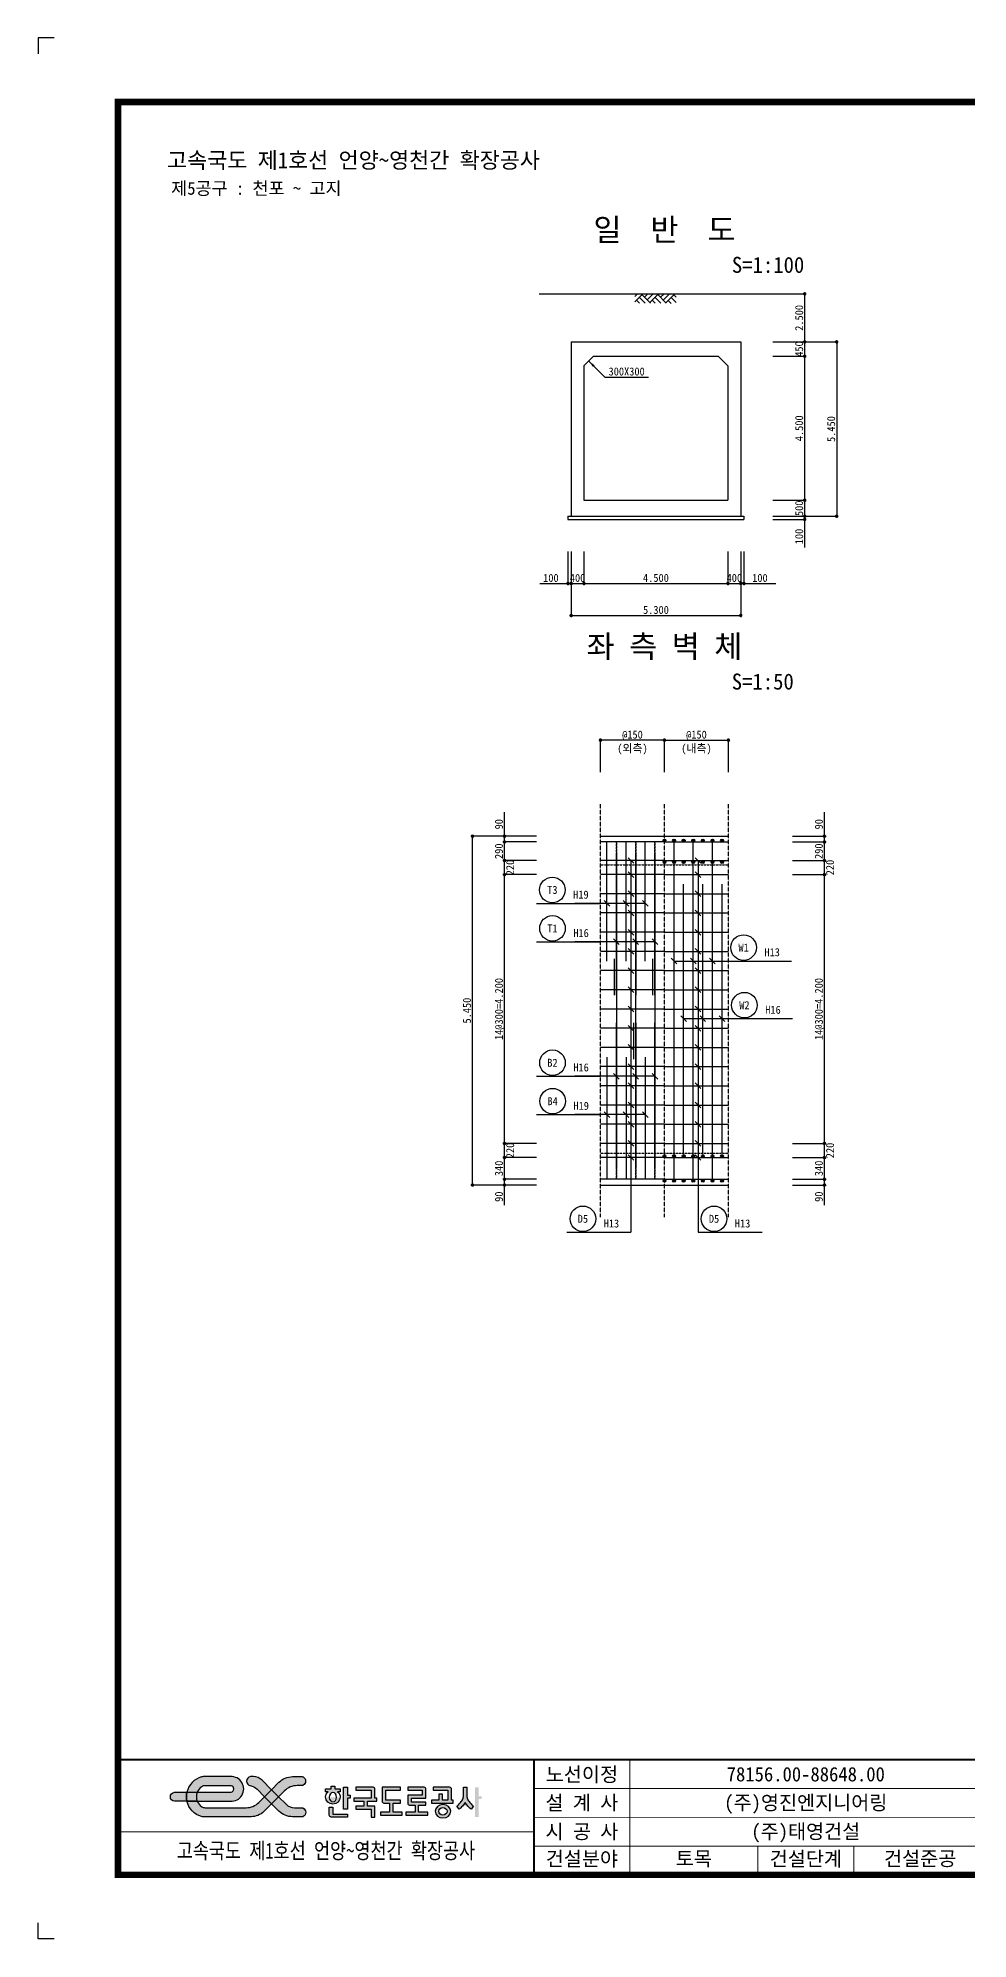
# Model space of a CAD drawing. Header units: millimetres. Extents: x 428142 to 470192, y -93232 to -63532.
# Drawn here: x 428142 to 442677, y -93232 to -63532 of the extents above; entities that cross this region are included whole.
import ezdxf
from ezdxf.enums import TextEntityAlignment as Align

# ---------------------------------------------------------------- set-up
doc = ezdxf.new("R2010")
doc.units = ezdxf.units.MM
for name, pattern in [('A-CENTR01', [2, 1.25, -0.25, 0.25, -0.25]), ('A-DASHD01', [0.75, 0.5, -0.25]), ('A-HIDDN01', [0.375, 0.25, -0.125])]:
    doc.linetypes.add(name, pattern=pattern)
for name, color, linetype in [('CS-CNTL', 1, 'A-CENTR01'), ('CS-CONC-MAJR', 4, 'Continuous'), ('CS-DIML', 1, 'Continuous'), ('CS-DIMT', 3, 'Continuous'), ('CS-MISC', 3, 'Continuous'), ('CS-RBAR-EREC', 6, 'Continuous'), ('CS-RBAR-MAJR', 6, 'Continuous'), ('CS-SYMB', 3, 'Continuous'), ('CS-SYMB-LIN3', 1, 'Continuous'), ('CS-TEXT', 3, 'Continuous'), ('CX-BORD', 3, 'Continuous'), ('CX-BORD-LIN1', 4, 'Continuous'), ('CX-BORD-LIN2', 3, 'Continuous'), ('CX-BORD-TEX2', 7, 'Continuous'), ('CX-BORD-TEX3', 6, 'Continuous'), ('CX-MISC', 2, 'Continuous'), ('CZ-TEX1', 6, 'Continuous'), ('CZ-TEX2', 3, 'Continuous')]:
    doc.layers.add(name, color=color, linetype=linetype)
doc.styles.add('A_STANDARD', font='DotumChe.ttf')
doc.styles.add('HY울L', font='DotumChe.ttf')
doc.styles.add('TB_TEXT', font='DotumChe.ttf')
doc.styles.add('TB_WMTXT', font='DotumChe.ttf')

# ---------------------------------------------------------------- blocks, each defined once
blk = doc.blocks.new('CXGLOGO-EX흑백')
h = blk.add_hatch(color=256)
h.paths.add_polyline_path([(12.63, 2.93), (13.94, 2.93, 0.130785), (14.2, 3, 0.568608), (14.23, 5.18, 0.139223), (13.96, 5.26), (11.43, 5.26, 0.198912), (7.89, 3.79), (5.96, 1.87), (7.79, 0.04), (9.3, 1.55, -0.198912)])
h.paths.add_polyline_path([(5.96, -1.79), (4.13, 0.04), (2.64, -1.46, -0.198912), (-0.68, -2.83), (-11.36, -2.83, -0.149968), (-12.24, -2.56, -0.149163), (-13.39, -1.14), (-16.1, -1.14, 0.278403), (-12.27, -5.13, 0.065939), (-11.87, -5.18), (0.62, -5.18, 0.198912), (3.94, -3.81)])
h.paths.add_polyline_path([(-16.1, 1.21), (-19.37, 1.21, 0.888889), (-19.37, -1.14), (-16.1, -1.14, -0.111111)])
h.paths.add_polyline_path([(-11.36, 2.91), (-4.68, 2.91, -0.057559), (-4.56, 2.9, -0.792918), (-4.56, 1.23, -0.057559), (-4.68, 1.21), (-13.39, 1.21, 0.193915), (-13.39, -1.14), (-4.74, -1.14, 1.071754), (-4.74, 5.26), (-11.87, 5.26, 0.065939), (-12.27, 5.21, 0.278403), (-16.1, 1.21), (-13.39, 1.21, -0.149163), (-12.24, 2.64, -0.149968)])
h = blk.add_hatch(color=256)
h.paths.add_polyline_path([(3.49, 4.34, 0.198912), (1.27, 5.26), (0.48, 5.26, 0.833808), (0.38, 2.93, -0.177326), (2.18, 1.99), (4.13, 0.04), (5.96, 1.87)])
h.paths.add_polyline_path([(9.74, -1.92), (7.79, 0.04), (5.96, -1.79), (7.89, -3.71, 0.198912), (11.43, -5.18), (13.94, -5.18, 0.129219), (14.2, -5.12, 0.604319), (14.13, -2.89, 0.11379), (13.9, -2.83), (11.96, -2.83, -0.198912)])
h = blk.add_hatch(color=256)
h.paths.add_polyline_path([(5.96, 1.87), (4.13, 0.04), (5.96, -1.79), (7.79, 0.04)])
h.paths.add_polyline_path([(-13.39, 1.21), (-16.1, 1.21, 0.111111), (-16.1, -1.14), (-13.39, -1.14, -0.193915)])
h = blk.add_hatch(color=256)
edge = h.paths.add_edge_path()
edge.add_line((55.91, 2.5), (56.86, 2.5))
edge.add_line((56.86, 2.5), (56.86, 0.09))
edge.add_arc((58.53, 0.09), 1.68, 180, 195.4084)
edge.add_arc((58.47, 0.08), 1.62, 195.4084, 211.407)
edge.add_arc((62.73, 2.67), 6.6, 211.407, 220.8846)
edge.add_arc((62.66, 2.61), 6.51, 220.8846, 230.4986)
edge.add_line((58.52, -2.41), (57.95, -3.23))
edge.add_arc((62.64, 2.48), 7.39, 221.3708, 230.5683, ccw=False)
edge.add_arc((62.86, 2.67), 7.69, 212.5284, 221.3728, ccw=False)
edge.add_arc((49.9, 2.67), 7.69, 318.6272, 327.4716, ccw=False)
edge.add_arc((50.12, 2.48), 7.39, 309.4317, 318.6292, ccw=False)
edge.add_line((54.82, -3.23), (54.24, -2.41))
edge.add_arc((50.17, 2.55), 6.42, 309.4355, 319.1813)
edge.add_arc((49.96, 2.73), 6.69, 319.1787, 328.5297)
edge.add_arc((54.29, 0.07), 1.61, 328.5765, 344.6082)
edge.add_arc((54.23, 0.09), 1.67, 344.5729, 360.0187)
edge.add_line((55.91, 0.09), (55.91, 2.5))
edge = h.paths.add_edge_path()
edge.add_arc((22.07, -0.1), 1.77, 0.3447, 51.8065, ccw=False)
edge.add_arc((21.99, -0.04), 1.86, 268.639, 358.4888, ccw=False)
edge.add_arc((21.9, -0.04), 1.86, 181.4953, 271.3769, ccw=False)
edge.add_arc((21.82, -0.1), 1.77, 128.1945, 179.6543, ccw=False)
edge.add_line((20.72, 1.3), (20.04, 1.3))
edge.add_line((20.04, 1.3), (20.04, 2.11))
edge.add_line((20.04, 2.11), (21.47, 2.11))
edge.add_line((21.47, 2.11), (21.47, 2.75))
edge.add_line((21.47, 2.75), (22.42, 2.75))
edge.add_line((22.42, 2.75), (22.42, 2.11))
edge.add_line((22.42, 2.11), (23.84, 2.11))
edge.add_line((23.84, 2.11), (23.84, 1.3))
edge.add_line((23.84, 1.3), (23.17, 1.3))
h.paths.add_polyline_path([(60.66, 0.17), (60.66, -0.6), (59.94, -0.6), (59.94, -5.25), (58.99, -5.25), (58.99, 2.5), (59.94, 2.5), (59.94, 0.17)])
edge = h.paths.add_edge_path()
edge.add_line((48.07, 2.5), (48.07, 1.72))
edge.add_line((48.07, 1.72), (51.87, 1.72))
edge.add_line((51.87, 1.72), (51.87, -0.86))
edge.add_line((51.87, -0.86), (50.44, -0.86))
edge.add_line((50.44, -0.86), (50.44, 0.69))
edge.add_line((50.44, 0.69), (49.49, 0.69))
edge.add_line((49.49, 0.69), (49.49, -0.86))
edge.add_line((49.49, -0.86), (47.59, -0.86))
edge.add_line((47.59, -0.86), (47.59, -1.63))
edge.add_line((47.59, -1.63), (53.29, -1.63))
edge.add_line((53.29, -1.63), (53.29, -0.86))
edge.add_line((53.29, -0.86), (52.82, -0.86))
edge.add_line((52.82, -0.86), (52.82, 1.98))
edge.add_arc((52.27, 1.98), 0.549, 360, 400.6008)
edge.add_arc((52.34, 2.04), 0.455, 40.6008, 89.6611)
edge.add_line((52.34, 2.5), (48.07, 2.5))
edge = h.paths.add_edge_path()
edge.add_line((41.42, 2.5), (41.42, 1.72))
edge.add_line((41.42, 1.72), (45.22, 1.72))
edge.add_line((45.22, 1.72), (45.22, 0.43))
edge.add_line((45.22, 0.43), (41.42, 0.43))
edge.add_line((41.42, 0.43), (41.42, -1.63))
edge.add_arc((41.97, -1.63), 0.549, 180, 220.6008)
edge.add_arc((41.9, -1.7), 0.455, 220.6008, 269.6611)
edge.add_line((41.89, -2.15), (43.32, -2.15))
edge.add_line((43.32, -2.15), (43.32, -3.96))
edge.add_line((43.32, -3.96), (40.94, -3.96))
edge.add_line((40.94, -3.96), (40.94, -4.73))
edge.add_line((40.94, -4.73), (46.64, -4.73))
edge.add_line((46.64, -4.73), (46.64, -3.96))
edge.add_line((46.64, -3.96), (44.27, -3.96))
edge.add_line((44.27, -3.96), (44.27, -2.15))
edge.add_line((44.27, -2.15), (46.17, -2.15))
edge.add_line((46.17, -2.15), (46.17, -1.38))
edge.add_line((46.17, -1.38), (42.37, -1.38))
edge.add_line((42.37, -1.38), (42.37, -0.34))
edge.add_line((42.37, -0.34), (46.17, -0.34))
edge.add_line((46.17, -0.34), (46.17, 1.98))
edge.add_arc((45.62, 1.98), 0.549, 360, 400.6008)
edge.add_arc((45.69, 2.04), 0.455, 40.6008, 89.6611)
edge.add_line((45.69, 2.5), (41.42, 2.5))
edge = h.paths.add_edge_path()
edge.add_line((39.52, 2.5), (34.77, 2.5))
edge.add_line((34.77, 2.5), (34.77, -1.12))
edge.add_arc((35.32, -1.12), 0.549, 180, 220.6008)
edge.add_arc((35.25, -1.18), 0.455, 220.6008, 269.6611)
edge.add_line((35.24, -1.63), (36.67, -1.63))
edge.add_line((36.67, -1.63), (36.67, -3.96))
edge.add_line((36.67, -3.96), (34.29, -3.96))
edge.add_line((34.29, -3.96), (34.29, -4.73))
edge.add_line((34.29, -4.73), (39.99, -4.73))
edge.add_line((39.99, -4.73), (39.99, -3.96))
edge.add_line((39.99, -3.96), (37.62, -3.96))
edge.add_line((37.62, -3.96), (37.62, -1.63))
edge.add_line((37.62, -1.63), (39.52, -1.63))
edge.add_line((39.52, -1.63), (39.52, -0.86))
edge.add_line((39.52, -0.86), (35.72, -0.86))
edge.add_line((35.72, -0.86), (35.72, 1.72))
edge.add_line((35.72, 1.72), (39.52, 1.72))
edge.add_line((39.52, 1.72), (39.52, 2.5))
edge = h.paths.add_edge_path()
edge.add_line((31.92, -5.25), (32.87, -5.25))
edge.add_line((32.87, -5.25), (32.87, -2.41))
edge.add_line((32.87, -2.41), (30.97, -2.41))
edge.add_line((30.97, -2.41), (30.97, -1.12))
edge.add_line((30.97, -1.12), (33.34, -1.12))
edge.add_line((33.34, -1.12), (33.34, -0.34))
edge.add_line((33.34, -0.34), (32.87, -0.34))
edge.add_line((32.87, -0.34), (32.87, 1.98))
edge.add_arc((32.32, 1.98), 0.549, 360, 400.6008)
edge.add_arc((32.39, 2.04), 0.455, 40.6008, 89.6611)
edge.add_line((32.39, 2.5), (27.88, 2.5))
edge.add_line((27.88, 2.5), (27.88, 1.72))
edge.add_line((27.88, 1.72), (31.92, 1.72))
edge.add_line((31.92, 1.72), (31.92, -0.34))
edge.add_line((31.92, -0.34), (27.41, -0.34))
edge.add_line((27.41, -0.34), (27.41, -1.12))
edge.add_line((27.41, -1.12), (30.02, -1.12))
edge.add_line((30.02, -1.12), (30.02, -2.41))
edge.add_line((30.02, -2.41), (27.88, -2.41))
edge.add_line((27.88, -2.41), (27.88, -3.18))
edge.add_line((27.88, -3.18), (31.92, -3.18))
edge.add_line((31.92, -3.18), (31.92, -5.25))
edge = h.paths.add_edge_path()
edge.add_line((25.74, -5.25), (21.47, -5.25))
edge.add_arc((21.47, -4.8), 0.449, 220.2619, 270, ccw=False)
edge.add_arc((21.55, -4.73), 0.558, 180.3389, 220.2619, ccw=False)
edge.add_arc((195.56, -3.7), 174.57, 179.6611, 180.3389, ccw=False)
edge.add_line((20.99, -2.67), (21.94, -2.67))
edge.add_line((21.94, -2.67), (21.94, -4.47))
edge.add_line((21.94, -4.47), (25.74, -4.47))
edge.add_line((25.74, -4.47), (25.74, -5.25))
edge = h.paths.add_edge_path(flags=16)
edge.add_ellipse((50.6, -3.77), major_axis=(-1.11, 0), ratio=0.86651, start_angle=0, end_angle=360)
edge = h.paths.add_edge_path()
edge.add_ellipse((50.6, -3.77), major_axis=(2.06, 0), ratio=0.842916, start_angle=0, end_angle=360, ccw=False)
h.paths.add_polyline_path([(26.46, 0.43), (26.46, -0.34), (25.74, -0.34), (25.74, -3.18), (24.67, -3.18), (24.67, 2.5), (25.74, 2.5), (25.74, 0.43)])
edge = h.paths.add_edge_path(flags=16)
edge.add_ellipse((21.94, -0.09), major_axis=(0, 1.22), ratio=0.776497, start_angle=0, end_angle=360, ccw=False)
for points in [[(-11.36, 2.91, 0.149968), (-12.24, 2.64, 0.149163), (-13.39, 1.21, 0.193915), (-13.39, -1.14), (-4.74, -1.14, 1.071754), (-4.74, 5.26), (-11.87, 5.26, 0.065939), (-12.27, 5.21, 0.278403), (-16.1, 1.21), (-13.39, 1.21), (-4.68, 1.21, 0.057559), (-4.56, 1.23, 0.792918), (-4.56, 2.9, 0.057559), (-4.68, 2.91), (-11.36, 2.91)], [(0.38, 2.93, -0.177326), (2.18, 1.99), (4.13, 0.04), (5.96, 1.87), (3.49, 4.34, 0.198912), (1.27, 5.26), (0.48, 5.26, 0.87142), (0.48, 2.91)], [(23.17, 1.3, -0.228396), (23.84, -0.09, -0.413446), (21.94, -1.89, -0.413609), (20.04, -0.09, -0.228387), (20.72, 1.3), (20.04, 1.3), (20.04, 2.11), (21.47, 2.11), (21.47, 2.75), (22.42, 2.75), (22.42, 2.11), (23.84, 2.11), (23.84, 1.3), (23.17, 1.3)], [(31.92, -5.25), (32.87, -5.25), (32.87, -2.41), (30.97, -2.41), (30.97, -1.12), (33.34, -1.12), (33.34, -0.34), (32.87, -0.34), (32.87, 1.98, 0.179031), (32.74, 2.34, 0.217397), (32.39, 2.5), (27.88, 2.5), (27.88, 1.72), (31.92, 1.72), (31.92, -0.34), (27.41, -0.34), (27.41, -1.12), (30.02, -1.12), (30.02, -2.41), (27.88, -2.41), (27.88, -3.18), (31.92, -3.18), (31.92, -5.25)], [(39.52, 2.5), (34.77, 2.5), (34.77, -1.12, 0.179031), (34.9, -1.48, 0.217397), (35.24, -1.63), (36.67, -1.63), (36.67, -3.96), (34.29, -3.96), (34.29, -4.73), (39.99, -4.73), (39.99, -3.96), (37.62, -3.96), (37.62, -1.63), (39.52, -1.63), (39.52, -0.86), (35.72, -0.86), (35.72, 1.72), (39.52, 1.72), (39.52, 2.5)], [(41.42, 2.5), (41.42, 1.72), (45.22, 1.72), (45.22, 0.43), (41.42, 0.43), (41.42, -1.63, 0.179031), (41.55, -1.99, 0.217397), (41.89, -2.15), (43.32, -2.15), (43.32, -3.96), (40.94, -3.96), (40.94, -4.73), (46.64, -4.73), (46.64, -3.96), (44.27, -3.96), (44.27, -2.15), (46.17, -2.15), (46.17, -1.38), (42.37, -1.38), (42.37, -0.34), (46.17, -0.34), (46.17, 1.98, 0.179031), (46.04, 2.34, 0.217397), (45.69, 2.5), (41.42, 2.5)], [(48.07, 2.5), (48.07, 1.72), (51.87, 1.72), (51.87, -0.86), (50.44, -0.86), (50.44, 0.69), (49.49, 0.69), (49.49, -0.86), (47.59, -0.86), (47.59, -1.63), (53.29, -1.63), (53.29, -0.86), (52.82, -0.86), (52.82, 1.98, 0.179031), (52.69, 2.34, 0.217397), (52.34, 2.5), (48.07, 2.5)], [(55.91, 2.5), (56.86, 2.5), (56.86, 0.09, 0.067333), (56.92, -0.35, 0.069921), (57.09, -0.77, 0.041378), (57.74, -1.65, 0.041974), (58.52, -2.41), (57.95, -3.23, -0.040153), (57.09, -2.41, -0.03861), (56.38, -1.46, -0.03861), (55.67, -2.41, -0.040153), (54.82, -3.23), (54.24, -2.41, 0.042549), (55.02, -1.65, 0.040824), (55.67, -0.77, 0.070066), (55.85, -0.35, 0.067497), (55.91, 0.09), (55.91, 2.5)], [(25.74, -5.25), (21.47, -5.25, -0.220496), (21.13, -5.09, -0.175981), (20.99, -4.73, -0.002958), (20.99, -2.67), (21.94, -2.67), (21.94, -4.47), (25.74, -4.47), (25.74, -5.25)]]:
    blk.add_lwpolyline(points, format="xyb")
for points in [[(14.2, 3, -0.130785), (13.94, 2.93), (12.63, 2.93, 0.198912), (9.3, 1.55), (7.79, 0.04), (5.96, 1.87), (7.89, 3.79, -0.198912), (11.43, 5.26), (13.96, 5.26, -0.139223), (14.23, 5.18, -0.568608)], [(-19.37, -1.14, -0.888889), (-19.37, 1.21), (-16.1, 1.21, 0.111111), (-16.1, -1.14)], [(-16.1, 1.21), (-13.39, 1.21, 0.193915), (-13.39, -1.14), (-16.1, -1.14, -0.111111)], [(5.96, -1.79), (3.94, -3.81, -0.198912), (0.62, -5.18), (-11.87, -5.18, -0.065939), (-12.27, -5.13, -0.278403), (-16.1, -1.14), (-13.39, -1.14, 0.149163), (-12.24, -2.56, 0.149968), (-11.36, -2.83), (-0.68, -2.83, 0.198912), (2.64, -1.46), (4.13, 0.04)], [(7.79, 0.04), (9.74, -1.92, 0.198912), (11.96, -2.83), (13.9, -2.83, -0.11379), (14.13, -2.89, -0.604319), (14.2, -5.12, -0.129219), (13.94, -5.18), (11.43, -5.18, -0.198912), (7.89, -3.71), (5.96, -1.79)]]:
    blk.add_lwpolyline(points, format="xyb", close=True)
blk.add_lwpolyline([(5.96, 1.87), (7.79, 0.04), (5.96, -1.79), (4.13, 0.04), (5.96, 1.87)])
blk.add_lwpolyline([(26.46, 0.43), (26.46, -0.34), (25.74, -0.34), (25.74, -3.18), (24.67, -3.18), (24.67, 2.5), (25.74, 2.5), (25.74, 0.43)], close=True)
at = {"extrusion": (0, 0, -1)}
blk.add_ellipse((21.94, -0.09), major_axis=(0, 1.22), ratio=0.776497, start_param=3.141593, end_param=9.424778, dxfattribs=at)
blk.add_ellipse((50.6, -3.77), major_axis=(2.06, 0), ratio=0.842916, dxfattribs=at)
blk.add_ellipse((50.6, -3.77), major_axis=(-1.11, 0), ratio=0.86651)
blk = doc.blocks.new('CXBLKA1-KHCA')
at = {"layer": 'CX-BORD-LIN1', "const_width": 0.4}
blk.add_lwpolyline([(808.15, 1279.54), (648.95, 1279.54), (648.95, 1390.34), (808.15, 1390.34)], close=True, dxfattribs=at)
at = {"layer": 'CX-BORD-LIN1'}
for points, const_width in [([(808.15, 1286.74), (648.95, 1286.74)], 0.12), ([(674.95, 1279.54), (674.95, 1286.74)], 0.12), ([(680.95, 1279.54), (680.95, 1286.74)], 0.06)]:
    blk.add_lwpolyline(points, dxfattribs=dict(at, const_width=const_width))
at = {"layer": 'CX-BORD-LIN2', "const_width": 0.06}
for points in [[(702.95, 1284.94), (674.95, 1284.94)], [(702.95, 1283.14), (674.95, 1283.14)], [(674.95, 1282.24), (648.95, 1282.24)], [(702.95, 1281.34), (674.95, 1281.34)], [(688.95, 1279.54), (688.95, 1281.34)], [(694.95, 1279.54), (694.95, 1281.34)]]:
    blk.add_lwpolyline(points, dxfattribs=at)
at = {"layer": 'CX-MISC'}
for points in [[(644.95, 1394.34), (643.95, 1394.34), (643.95, 1393.34)], [(644.95, 1275.54), (643.95, 1275.54), (643.95, 1276.54)]]:
    blk.add_lwpolyline(points, dxfattribs=at)
at = {"layer": 'CX-MISC', "xscale": 0.2400000000001228, "yscale": 0.2400000000001228, "zscale": 0.2000000000000568}
blk.add_blockref('CXGLOGO-EX흑백', (657.12, 1284.42), dxfattribs=at)
at = {"layer": 'CX-BORD-LIN1', "style": 'TB_TEXT'}
for tag, height, p in [('TR_RNUM5', 0.6, (705.97, 1286.07)), ('TR_RDAT5', 0.7, (712.45, 1286.14)), ('TR_DGN5', 0.7, (739.17, 1286.14)), ('TR_CHK5', 0.7, (747.17, 1286.14)), ('TR_APP5', 0.7, (755.17, 1286.14)), ('TR_RNUM4', 0.6, (705.97, 1284.87)), ('TR_RDAT4', 0.7, (712.45, 1284.94)), ('TR_DGN4', 0.7, (739.17, 1284.94)), ('TR_CHK4', 0.7, (747.17, 1284.94)), ('TR_APP4', 0.7, (755.17, 1284.94)), ('TR_RNUM3', 0.6, (705.97, 1283.67)), ('TR_RDAT3', 0.7, (712.45, 1283.74)), ('TR_DGN3', 0.7, (739.17, 1283.74)), ('TR_CHK3', 0.7, (747.17, 1283.74)), ('TR_APP3', 0.7, (755.17, 1283.74)), ('TR_RNUM2', 0.6, (705.97, 1282.47)), ('TR_RDAT2', 0.7, (712.45, 1282.54)), ('TR_DGN2', 0.7, (739.17, 1282.54)), ('TR_CHK2', 0.7, (747.17, 1282.54)), ('TR_APP2', 0.7, (755.17, 1282.54)), ('TR_RNUM1', 0.6, (705.97, 1281.27)), ('TR_RDAT1', 0.7, (712.45, 1281.34)), ('TR_DGN1', 0.7, (739.17, 1281.34)), ('TR_CHK1', 0.7, (747.17, 1281.34)), ('TR_APP1', 0.7, (755.17, 1281.34))]:
    blk.add_attdef(tag, text='', height=height, dxfattribs=at).set_placement(p, align=Align.MIDDLE_CENTER)
for tag, p in [('TR_RCON5', (717.41, 1286.14)), ('TR_RCON4', (717.41, 1284.94)), ('TR_RCON3', (717.41, 1283.74)), ('TR_RCON2', (717.41, 1282.54)), ('TR_RCON1', (717.41, 1281.34))]:
    blk.add_attdef(tag, text='', height=0.7, dxfattribs=at).set_placement(p, align=Align.MIDDLE_LEFT)
at = {"layer": 'CX-BORD-LIN2', "style": 'TB_TEXT'}
blk.add_attdef('TD_VERSION', text='', height=0.6, rotation=90, dxfattribs=at).set_placement((809.05, 1289.14), align=Align.MIDDLE_CENTER)
at = {"layer": 'CX-BORD-TEX2', "style": 'TB_WMTXT'}
for tag, height, p in [('TB_CNAME', 1, (652.02, 1385.91)), ('TB_CSCOP', 0.8, (652.27, 1384.31))]:
    blk.add_attdef(tag, text='', height=height, dxfattribs=at).set_placement(p, align=Align.BOTTOM_LEFT)
at = {"layer": 'CX-BORD-TEX2', "style": 'HY울L'}
for tag, height, p in [('TB_MTITIL', 2, (728.55, 1386.2)), ('TB_STITL', 1.4, (728.55, 1383.2))]:
    blk.add_attdef(tag, text='', height=height, dxfattribs=at).set_placement(p, align=Align.MIDDLE_CENTER)
at = {"layer": 'CX-BORD-TEX3', "style": 'TB_TEXT'}
for s, p in [('노선이정', (677.95, 1285.83)), ('설 계 사', (677.95, 1284.06)), ('시 공 사', (677.95, 1282.26)), ('건설분야', (677.95, 1280.56)), ('건설단계', (691.95, 1280.56))]:
    blk.add_text(s, height=0.9, dxfattribs=at).set_placement(p, align=Align.MIDDLE)
for tag, height, p in [('TD_LNDST', 0.9, (691.95, 1285.84)), ('TD_DSECT', 0.9, (770.05, 1285.84)), ('TD_DDIST', 0.9, (779.85, 1285.84)), ('TD_DNAME_TOP', 0.9, (799.95, 1285.13)), ('TD_DCOMP', 0.9, (691.95, 1284.06)), ('TD_CSECT', 0.9, (770.05, 1284.04)), ('TD_CDIST', 0.9, (779.85, 1284.04)), ('TD_DNAME_MAIN', 0.9, (799.95, 1283.83)), ('TD_CCOMP', 0.9, (691.95, 1282.26)), ('TD_HSCAL', 0.9, (773.12, 1282.29)), ('TD_VSCAL', 0.9, (780.32, 1282.29)), ('TD_DNAME_BOT', 0.6, (799.95, 1282.59)), ('TD_CNAME', 1, (661.95, 1281.06)), ('TD_FIELD', 0.9, (684.95, 1280.56)), ('TD_CSTEP', 0.9, (699.09, 1280.56)), ('TD_DWGCODE', 0.9, (776.35, 1280.5)), ('TD_DWGNO', 0.9, (799.95, 1280.54))]:
    blk.add_attdef(tag, text='', height=height, dxfattribs=at).set_placement(p, align=Align.MIDDLE_CENTER)

msp = doc.modelspace()

# ---------------------------------------------------------------- linework, layer by layer
at = {"layer": 'CS-CNTL', "linetype": 'A-DASHD01'}
for p, q in [((436933, -81952), (436933, -75502)), ((437933, -81952), (437933, -75502)), ((438933, -81952), (438933, -75502))]:
    msp.add_line(p, q, dxfattribs=at)
at = {"layer": 'CS-CONC-MAJR'}
for p, q in [((436475, -68279), (436475, -71004)), ((436475, -68279), (436675, -68279)), ((436675, -68279), (438925, -68279)), ((438925, -68279), (439125, -68279)), ((439125, -68279), (439125, -71004)), ((436675, -68654), (436825, -68504)), ((436825, -68504), (438775, -68504)), ((438925, -68654), (438775, -68504)), ((436675, -68654), (436675, -70754)), ((438925, -68654), (438925, -70754)), ((436675, -70754), (438925, -70754)), ((436425, -71004), (436425, -71054)), ((436425, -71004), (439175, -71004)), ((436425, -71054), (439175, -71054)), ((436475, -71004), (436675, -71004)), ((436675, -71004), (438925, -71004)), ((438925, -71004), (439125, -71004)), ((439175, -71004), (439175, -71054)), ((436933, -76002), (438933, -76002)), ((436933, -81452), (438933, -81452))]:
    msp.add_line(p, q, dxfattribs=at)
at = {"layer": 'CS-CONC-MAJR', "linetype": 'A-HIDDN01'}
for p, q in [((436933, -76452), (438933, -76452)), ((436933, -80952), (438933, -80952))]:
    msp.add_line(p, q, dxfattribs=at)
at = {"layer": 'CS-DIML'}
for p, q in [((439625, -67529), (440150, -67529)), ((440125, -68279), (440125, -67529)), ((439625, -68279), (440150, -68279)), ((439625, -68279), (440150, -68279)), ((440125, -68504), (440125, -68279)), ((440125, -68279), (440650, -68279)), ((440625, -68279), (440625, -71004)), ((436750, -68579), (437000, -68829)), ((439625, -68504), (440150, -68504)), ((440125, -70754), (440125, -68504)), ((437000, -68829), (437685, -68829)), ((439625, -70754), (440150, -70754)), ((440125, -71004), (440125, -70754)), ((439625, -71004), (440150, -71004)), ((439625, -71004), (440150, -71004)), ((439625, -71054), (440150, -71054)), ((440125, -71054), (440125, -71004)), ((440125, -71004), (440650, -71004)), ((440125, -71491), (440125, -71054)), ((436425, -71554), (436425, -72079)), ((436475, -71554), (436475, -72079)), ((436475, -71554), (436475, -72079)), ((436675, -71554), (436675, -72079)), ((438925, -71554), (438925, -72079)), ((439125, -71554), (439125, -72079)), ((439125, -71554), (439125, -72079)), ((439175, -71554), (439175, -72079)), ((435987, -72054), (436425, -72054)), ((436425, -72054), (436475, -72054)), ((436475, -72054), (436675, -72054)), ((436475, -72054), (436475, -72579)), ((436675, -72054), (438925, -72054)), ((438925, -72054), (439125, -72054)), ((439125, -72054), (439175, -72054)), ((439125, -72054), (439125, -72579)), ((439175, -72054), (439675, -72054)), ((436475, -72554), (439125, -72554)), ((436933, -75002), (436933, -74477)), ((437933, -74502), (436933, -74502)), ((437933, -75002), (437933, -74477)), ((437933, -75002), (437933, -74477)), ((437933, -74502), (438933, -74502)), ((438933, -75002), (438933, -74477)), ((435433, -76002), (435433, -75627)), ((440433, -76002), (440433, -75627)), ((435433, -76002), (434908, -76002)), ((434933, -81452), (434933, -76002)), ((435933, -76002), (435408, -76002)), ((435433, -76092), (435433, -76002)), ((439933, -76002), (440458, -76002)), ((440433, -76092), (440433, -76002)), ((435933, -76092), (435408, -76092)), ((435433, -76382), (435433, -76092)), ((439933, -76092), (440458, -76092)), ((440433, -76382), (440433, -76092)), ((435933, -76382), (435408, -76382)), ((435933, -76602), (435408, -76602)), ((435433, -76602), (435433, -76382)), ((435433, -80802), (435433, -76602)), ((437408, -76382), (437408, -82190)), ((438458, -76382), (438458, -82190)), ((439933, -76382), (440458, -76382)), ((439933, -76602), (440458, -76602)), ((440433, -76602), (440433, -76382)), ((440433, -80802), (440433, -76602)), ((437633, -77052), (436533, -77052)), ((437783, -77652), (436533, -77652)), ((438083, -77952), (439666, -77952)), ((438233, -78852), (439666, -78852)), ((437783, -79752), (436533, -79752)), ((437633, -80352), (436533, -80352)), ((435933, -80802), (435408, -80802)), ((435933, -81022), (435408, -81022)), ((435433, -81022), (435433, -80802)), ((435433, -81362), (435433, -81022)), ((439933, -80802), (440458, -80802)), ((439933, -81022), (440458, -81022)), ((440433, -81022), (440433, -80802)), ((440433, -81362), (440433, -81022)), ((435933, -81362), (435408, -81362)), ((435433, -81452), (435433, -81362)), ((439933, -81362), (440458, -81362)), ((440433, -81452), (440433, -81362)), ((435433, -81452), (434908, -81452)), ((435933, -81452), (435408, -81452)), ((435433, -81765), (435433, -81452)), ((439933, -81452), (440458, -81452)), ((440433, -81765), (440433, -81452))]:
    msp.add_line(p, q, dxfattribs=at)
msp.add_solid([(436750, -68579), (436814, -68669), (436750, -68579), (436840, -68643)], dxfattribs=at)
at = {"layer": 'CS-MISC'}
for p, q in [((437364, -76338), (437452, -76426)), ((437364, -76558), (437452, -76646)), ((438414, -76338), (438502, -76426)), ((438414, -76558), (438502, -76646)), ((437364, -76858), (437452, -76946)), ((438414, -76858), (438502, -76946)), ((436989, -77008), (437077, -77096)), ((437289, -77008), (437377, -77096)), ((437364, -77158), (437452, -77246)), ((437589, -77008), (437677, -77096)), ((438414, -77158), (438502, -77246)), ((437364, -77458), (437452, -77546)), ((438414, -77458), (438502, -77546)), ((437139, -77608), (437227, -77696)), ((437364, -77758), (437452, -77846)), ((437439, -77608), (437527, -77696)), ((437739, -77608), (437827, -77696)), ((438414, -77758), (438502, -77846)), ((437364, -78058), (437452, -78146)), ((438039, -77908), (438127, -77996)), ((438339, -77908), (438427, -77996)), ((438414, -78058), (438502, -78146)), ((438639, -77908), (438727, -77996)), ((437364, -78358), (437452, -78446)), ((438414, -78358), (438502, -78446)), ((437364, -78658), (437452, -78746)), ((438414, -78658), (438502, -78746)), ((437364, -78958), (437452, -79046)), ((438189, -78808), (438277, -78896)), ((438414, -78958), (438502, -79046)), ((438489, -78808), (438577, -78896)), ((438789, -78808), (438877, -78896)), ((437364, -79258), (437452, -79346)), ((438414, -79258), (438502, -79346)), ((437364, -79558), (437452, -79646)), ((438414, -79558), (438502, -79646)), ((437139, -79708), (437227, -79796)), ((437364, -79858), (437452, -79946)), ((437439, -79708), (437527, -79796)), ((437739, -79708), (437827, -79796)), ((438414, -79858), (438502, -79946)), ((437364, -80158), (437452, -80246)), ((438414, -80158), (438502, -80246)), ((436989, -80308), (437077, -80396)), ((437289, -80308), (437377, -80396)), ((437364, -80458), (437452, -80546)), ((437589, -80308), (437677, -80396)), ((438414, -80458), (438502, -80546)), ((437364, -80758), (437452, -80846)), ((438414, -80758), (438502, -80846)), ((437364, -80978), (437452, -81066)), ((438414, -80978), (438502, -81066))]:
    msp.add_line(p, q, dxfattribs=at)
at = {"layer": 'CS-MISC', "color": 1, "const_width": 27.5}
for points in [[(440125, -67515, 1), (440125, -67542, 1)], [(440125, -68265, 1), (440125, -68292, 1)], [(440125, -68265, 1), (440125, -68292, 1)], [(440625, -68265, 1), (440625, -68292, 1)], [(440125, -68490, 1), (440125, -68517, 1)], [(440125, -68490, 1), (440125, -68517, 1)], [(440125, -70740, 1), (440125, -70767, 1)], [(440125, -70740, 1), (440125, -70767, 1)], [(440125, -70990, 1), (440125, -71017, 1)], [(440125, -70990, 1), (440125, -71017, 1)], [(440625, -70990, 1), (440625, -71017, 1)], [(440125, -71040, 1), (440125, -71067, 1)], [(436425, -72040, 1), (436425, -72067, 1)], [(436475, -72040, 1), (436475, -72067, 1)], [(436475, -72040, 1), (436475, -72067, 1)], [(436675, -72040, 1), (436675, -72067, 1)], [(436675, -72040, 1), (436675, -72067, 1)], [(438925, -72040, 1), (438925, -72067, 1)], [(438925, -72040, 1), (438925, -72067, 1)], [(439125, -72040, 1), (439125, -72067, 1)], [(439125, -72040, 1), (439125, -72067, 1)], [(439175, -72040, 1), (439175, -72067, 1)], [(439175, -72040, 1), (439175, -72067, 1)], [(436475, -72540, 1), (436475, -72567, 1)], [(439125, -72540, 1), (439125, -72567, 1)], [(436933, -74489, 1), (436933, -74516, 1)], [(437933, -74489, 1), (437933, -74516, 1)], [(437933, -74489, 1), (437933, -74516, 1)], [(438933, -74489, 1), (438933, -74516, 1)], [(434933, -75989, 1), (434933, -76016, 1)], [(435433, -75989, 1), (435433, -76016, 1)], [(435433, -75989, 1), (435433, -76016, 1)], [(440433, -75989, 1), (440433, -76016, 1)], [(440433, -75989, 1), (440433, -76016, 1)], [(435433, -76079, 1), (435433, -76106, 1)], [(435433, -76079, 1), (435433, -76106, 1)], [(440433, -76079, 1), (440433, -76106, 1)], [(440433, -76079, 1), (440433, -76106, 1)], [(435433, -76369, 1), (435433, -76396, 1)], [(435433, -76369, 1), (435433, -76396, 1)], [(435433, -76589, 1), (435433, -76616, 1)], [(435433, -76589, 1), (435433, -76616, 1)], [(440433, -76369, 1), (440433, -76396, 1)], [(440433, -76369, 1), (440433, -76396, 1)], [(440433, -76589, 1), (440433, -76616, 1)], [(440433, -76589, 1), (440433, -76616, 1)], [(435433, -80789, 1), (435433, -80816, 1)], [(435433, -80789, 1), (435433, -80816, 1)], [(440433, -80789, 1), (440433, -80816, 1)], [(440433, -80789, 1), (440433, -80816, 1)], [(435433, -81009, 1), (435433, -81036, 1)], [(435433, -81009, 1), (435433, -81036, 1)], [(440433, -81009, 1), (440433, -81036, 1)], [(440433, -81009, 1), (440433, -81036, 1)], [(435433, -81349, 1), (435433, -81376, 1)], [(435433, -81349, 1), (435433, -81376, 1)], [(440433, -81349, 1), (440433, -81376, 1)], [(440433, -81349, 1), (440433, -81376, 1)], [(434933, -81439, 1), (434933, -81466, 1)], [(435433, -81439, 1), (435433, -81466, 1)], [(440433, -81439, 1), (440433, -81466, 1)]]:
    msp.add_lwpolyline(points, format="xyb", close=True, dxfattribs=at)
at = {"layer": 'CS-RBAR-EREC'}
for p, q in [((437933, -76092), (436933, -76092)), ((437933, -76092), (438933, -76092)), ((437933, -76382), (436933, -76382)), ((437933, -76602), (436933, -76602)), ((437933, -76382), (438933, -76382)), ((437933, -76602), (438933, -76602)), ((437933, -76902), (436933, -76902)), ((437933, -76902), (438933, -76902)), ((437933, -77202), (436933, -77202)), ((437933, -77202), (438933, -77202)), ((437933, -77502), (436933, -77502)), ((437933, -77502), (438933, -77502)), ((437933, -77802), (436933, -77802)), ((437933, -77802), (438933, -77802)), ((437933, -78102), (436933, -78102)), ((437933, -78102), (438933, -78102)), ((437933, -78402), (436933, -78402)), ((437933, -78402), (438933, -78402)), ((437933, -78702), (436933, -78702)), ((437933, -78702), (438933, -78702)), ((437933, -79002), (436933, -79002)), ((437933, -79002), (438933, -79002)), ((437933, -79302), (436933, -79302)), ((437933, -79302), (438933, -79302)), ((437933, -79602), (436933, -79602)), ((437933, -79602), (438933, -79602)), ((437933, -79902), (436933, -79902)), ((437933, -79902), (438933, -79902)), ((437933, -80202), (436933, -80202)), ((437933, -80202), (438933, -80202)), ((437933, -80502), (436933, -80502)), ((437933, -80502), (438933, -80502)), ((437933, -80802), (436933, -80802)), ((437933, -81022), (436933, -81022)), ((437933, -80802), (438933, -80802)), ((437933, -81022), (438933, -81022)), ((437933, -81362), (436933, -81362)), ((437933, -81362), (438933, -81362))]:
    msp.add_line(p, q, dxfattribs=at)
at = {"layer": 'CS-RBAR-MAJR', "linetype": 'Continuous'}
for p, q in [((437033, -76292), (437033, -76092)), ((437033, -77952), (437033, -76292)), ((437183, -76262), (437183, -79487)), ((437183, -78487), (437183, -76262)), ((437333, -76292), (437333, -76092)), ((437333, -77952), (437333, -76292)), ((437483, -76262), (437483, -78487)), ((437483, -79487), (437483, -76262)), ((437633, -76292), (437633, -76092)), ((437633, -77952), (437633, -76292)), ((437783, -76262), (437783, -79487)), ((437783, -78487), (437783, -76262)), ((438083, -81362), (438083, -76092)), ((438383, -81362), (438383, -76092)), ((438683, -81362), (438683, -76092)), ((438233, -80952), (438233, -76752)), ((438533, -80952), (438533, -76752)), ((438833, -80952), (438833, -76752)), ((437153, -78487), (437153, -77917)), ((437183, -77917), (437183, -81192)), ((437483, -81192), (437483, -77917)), ((437753, -78487), (437753, -77917)), ((437783, -77917), (437783, -81192)), ((437183, -81192), (437183, -78917)), ((437453, -79487), (437453, -78917)), ((437483, -78917), (437483, -81192)), ((437783, -81192), (437783, -78917)), ((437033, -79452), (437033, -81162)), ((437333, -79452), (437333, -81162)), ((437633, -79452), (437633, -81162)), ((437033, -81162), (437033, -81362)), ((437333, -81162), (437333, -81362)), ((437633, -81162), (437633, -81362))]:
    msp.add_line(p, q, dxfattribs=at)
at = {"layer": 'CS-RBAR-MAJR', "linetype": 'A-HIDDN01'}
for p, q in [((437183, -76092), (437183, -76262)), ((437183, -76262), (437183, -76092)), ((437483, -76092), (437483, -76262)), ((437483, -76262), (437483, -76092)), ((437783, -76092), (437783, -76262)), ((437783, -76262), (437783, -76092)), ((437183, -81362), (437183, -81192)), ((437183, -81192), (437183, -81362)), ((437483, -81362), (437483, -81192)), ((437483, -81192), (437483, -81362)), ((437783, -81362), (437783, -81192)), ((437783, -81192), (437783, -81362))]:
    msp.add_line(p, q, dxfattribs=at)
at = {"layer": 'CS-RBAR-MAJR', "const_width": 22.5}
for points in [[(437944, -76070, 1), (437922, -76070, 1)], [(438094, -76070, 1), (438072, -76070, 1)], [(438244, -76070, 1), (438222, -76070, 1)], [(438394, -76070, 1), (438372, -76070, 1)], [(438544, -76070, 1), (438522, -76070, 1)], [(438694, -76070, 1), (438672, -76070, 1)], [(438844, -76070, 1), (438822, -76070, 1)], [(437944, -76405, 1), (437922, -76405, 1)], [(438094, -76405, 1), (438072, -76405, 1)], [(438244, -76405, 1), (438222, -76405, 1)], [(438394, -76405, 1), (438372, -76405, 1)], [(438544, -76405, 1), (438522, -76405, 1)], [(438694, -76405, 1), (438672, -76405, 1)], [(438844, -76405, 1), (438822, -76405, 1)], [(437944, -81000, 1), (437922, -81000, 1)], [(438094, -81000, 1), (438072, -81000, 1)], [(438244, -81000, 1), (438222, -81000, 1)], [(438394, -81000, 1), (438372, -81000, 1)], [(438544, -81000, 1), (438522, -81000, 1)], [(438694, -81000, 1), (438672, -81000, 1)], [(438844, -81000, 1), (438822, -81000, 1)], [(437944, -81385, 1), (437922, -81385, 1)], [(438094, -81385, 1), (438072, -81385, 1)], [(438244, -81385, 1), (438222, -81385, 1)], [(438394, -81385, 1), (438372, -81385, 1)], [(438544, -81385, 1), (438522, -81385, 1)], [(438694, -81385, 1), (438672, -81385, 1)], [(438844, -81385, 1), (438822, -81385, 1)]]:
    msp.add_lwpolyline(points, format="xyb", close=True, dxfattribs=at)
at = {"layer": 'CS-RBAR-MAJR'}
for centre in [(437933, -76070), (438083, -76070), (438233, -76070), (438383, -76070), (438533, -76070), (438683, -76070), (438833, -76070), (437933, -76405), (438083, -76405), (438233, -76405), (438383, -76405), (438533, -76405), (438683, -76405), (438833, -76405), (437933, -81000), (438083, -81000), (438233, -81000), (438383, -81000), (438533, -81000), (438683, -81000), (438833, -81000), (437933, -81385), (438083, -81385), (438233, -81385), (438383, -81385), (438533, -81385), (438683, -81385), (438833, -81385)]:
    msp.add_circle(centre, 22.5, dxfattribs=at)
at = {"layer": 'CS-SYMB'}
for p, q in [((435975, -67529), (439625, -67529)), ((437472, -67654), (437596, -67530)), ((437472, -67571), (437513, -67530)), ((437543, -67676), (437497, -67629)), ((437632, -67676), (437541, -67585)), ((437716, -67676), (437583, -67543)), ((437620, -67580), (437672, -67529)), ((437664, -67624), (437759, -67529)), ((437705, -67665), (437842, -67529)), ((437789, -67674), (437743, -67628)), ((437878, -67674), (437787, -67584)), ((437962, -67674), (437829, -67541)), ((437870, -67583), (437922, -67531)), ((437914, -67626), (438009, -67531)), ((437956, -67668), (438092, -67531)), ((438039, -67677), (437993, -67630)), ((438116, -67665), (438037, -67586)), ((438116, -67580), (438079, -67544))]:
    msp.add_line(p, q, dxfattribs=at)
at = {"layer": 'CS-SYMB-LIN3'}
for p, q in [((435931, -77052), (436931, -77052)), ((435933, -77652), (436933, -77652)), ((438920, -77952), (439920, -77952)), ((438933, -78852), (439933, -78852)), ((435933, -79752), (436933, -79752)), ((435935, -80352), (436935, -80352)), ((436408, -82190), (437408, -82190)), ((438458, -82190), (439458, -82190))]:
    msp.add_line(p, q, dxfattribs=at)
for centre in [(436181, -76842), (436183, -77442), (439170, -77742), (439183, -78642), (436183, -79542), (436185, -80142), (436658, -81980), (438708, -81980)]:
    msp.add_circle(centre, 200, dxfattribs=at)

# ---------------------------------------------------------------- block references
at = {"layer": 'CX-BORD'}
ref = msp.add_blockref('CXBLKA1-KHCA', (267155, -412116), dxfattribs=dict(at, xscale=250, yscale=250, zscale=250))
ref.add_attrib('TB_CSCOP', '제5공구 : 천포 ~ 고지', dxfattribs={"layer": 'CX-BORD-TEX2', "height": 200, "style": 'TB_WMTXT'}).set_placement((430224, -66040), align=Align.BOTTOM_LEFT)
ref.add_attrib('TB_CNAME', '고속국도 제1호선 언양~영천간 확장공사', dxfattribs={"layer": 'CX-BORD-TEX2', "height": 250, "style": 'TB_WMTXT'}).set_placement((430159, -65640), align=Align.BOTTOM_LEFT)
ref.add_attrib('TD_LNDST', '78156.00-88648.00', dxfattribs={"layer": 'CX-BORD-TEX3', "height": 225, "style": 'TB_TEXT'}).set_placement((440142, -90657), align=Align.MIDDLE_CENTER)
ref.add_attrib('TD_CSTEP', '건설준공', dxfattribs={"layer": 'CX-BORD-TEX3', "height": 225, "style": 'TB_TEXT'}).set_placement((441929, -91975), align=Align.MIDDLE_CENTER)
ref.add_attrib('TD_FIELD', '토목', dxfattribs={"layer": 'CX-BORD-TEX3', "height": 225, "style": 'TB_TEXT'}).set_placement((438392, -91975), align=Align.MIDDLE_CENTER)
ref.add_attrib('TD_CCOMP', '(주)태영건설', dxfattribs={"layer": 'CX-BORD-TEX3', "height": 225, "style": 'TB_TEXT'}).set_placement((440142, -91552), align=Align.MIDDLE_CENTER)
ref.add_attrib('TD_DCOMP', '(주)영진엔지니어링', dxfattribs={"layer": 'CX-BORD-TEX3', "height": 225, "style": 'TB_TEXT'}).set_placement((440142, -91102), align=Align.MIDDLE_CENTER)
ref.add_attrib('TD_CNAME', '고속국도 제1호선 언양~영천간 확장공사', dxfattribs={"layer": 'CX-BORD-TEX3', "height": 250, "style": 'TB_TEXT', "width": 0.8}).set_placement((432642, -91852), align=Align.MIDDLE_CENTER)

# ---------------------------------------------------------------- texts
at = {"layer": 'CS-DIMT', "style": 'A_STANDARD'}
for s, p in [('2.500', (440100, -67904)), ('450', (440100, -68391)), ('4.500', (440100, -69629)), ('5.450', (440600, -69641)), ('500', (440100, -70879)), ('90', (435408, -75815)), ('90', (440408, -75815)), ('290', (435408, -76237)), ('290', (440408, -76237)), ('220', (435583, -76492)), ('220', (440583, -76492)), ('14@300=4.200', (435408, -78702)), ('14@300=4.200', (440408, -78702)), ('5.450', (434908, -78727)), ('340', (435408, -81192)), ('220', (435583, -80912)), ('340', (440408, -81192)), ('220', (440583, -80912))]:
    msp.add_text(s, height=125, rotation=90, dxfattribs=at).set_placement(p, align=Align.CENTER)
for s, p in [('300X300', (437342, -68804)), ('400', (436575, -72029)), ('4.500', (437800, -72029)), ('400', (439025, -72029)), ('100', (439425, -72029)), ('5.300', (437800, -72529)), ('@150', (437433, -74477)), ('@150', (438433, -74477)), ('(외측)', (437433, -74693)), ('(내측)', (438433, -74693))]:
    msp.add_text(s, height=125, dxfattribs=at).set_placement(p, align=Align.CENTER)
for s, p in [('100', (440100, -71441)), ('90', (435408, -81715)), ('90', (440408, -81715))]:
    msp.add_text(s, height=125, rotation=90, dxfattribs=at).set_placement(p)
msp.add_text('100', height=125, dxfattribs=at).set_placement((436037, -72029))
at = {"layer": 'CS-TEXT', "style": 'A_STANDARD'}
for s, p in [('T3', (436181, -76842)), ('T1', (436183, -77442)), ('W1', (439170, -77742)), ('W2', (439183, -78642)), ('B2', (436183, -79542)), ('B4', (436185, -80142)), ('D5', (436658, -81980)), ('D5', (438708, -81980))]:
    msp.add_text(s, height=125, dxfattribs=at).set_placement(p, align=Align.MIDDLE)
for s, p in [('H19', (436506, -76977)), ('H16', (436508, -77577)), ('H13', (439495, -77877)), ('H16', (439508, -78777)), ('H16', (436508, -79677)), ('H19', (436510, -80277)), ('H13', (436983, -82115)), ('H13', (439033, -82115))]:
    msp.add_text(s, height=125, dxfattribs=at).set_placement(p)
at = {"layer": 'CZ-TEX1', "style": 'A_STANDARD'}
for s, p in [('일  반  도', (437933, -66701)), ('좌 측 벽 체', (437933, -73211))]:
    msp.add_text(s, height=350, dxfattribs=at).set_placement(p, align=Align.CENTER)
at = {"layer": 'CZ-TEX2', "style": 'A_STANDARD'}
for s, p in [('S=1:100', (438987, -67201)), ('S=1:50', (438985, -73711))]:
    msp.add_text(s, height=250, dxfattribs=at).set_placement(p)

doc.saveas('drawing.dxf')
